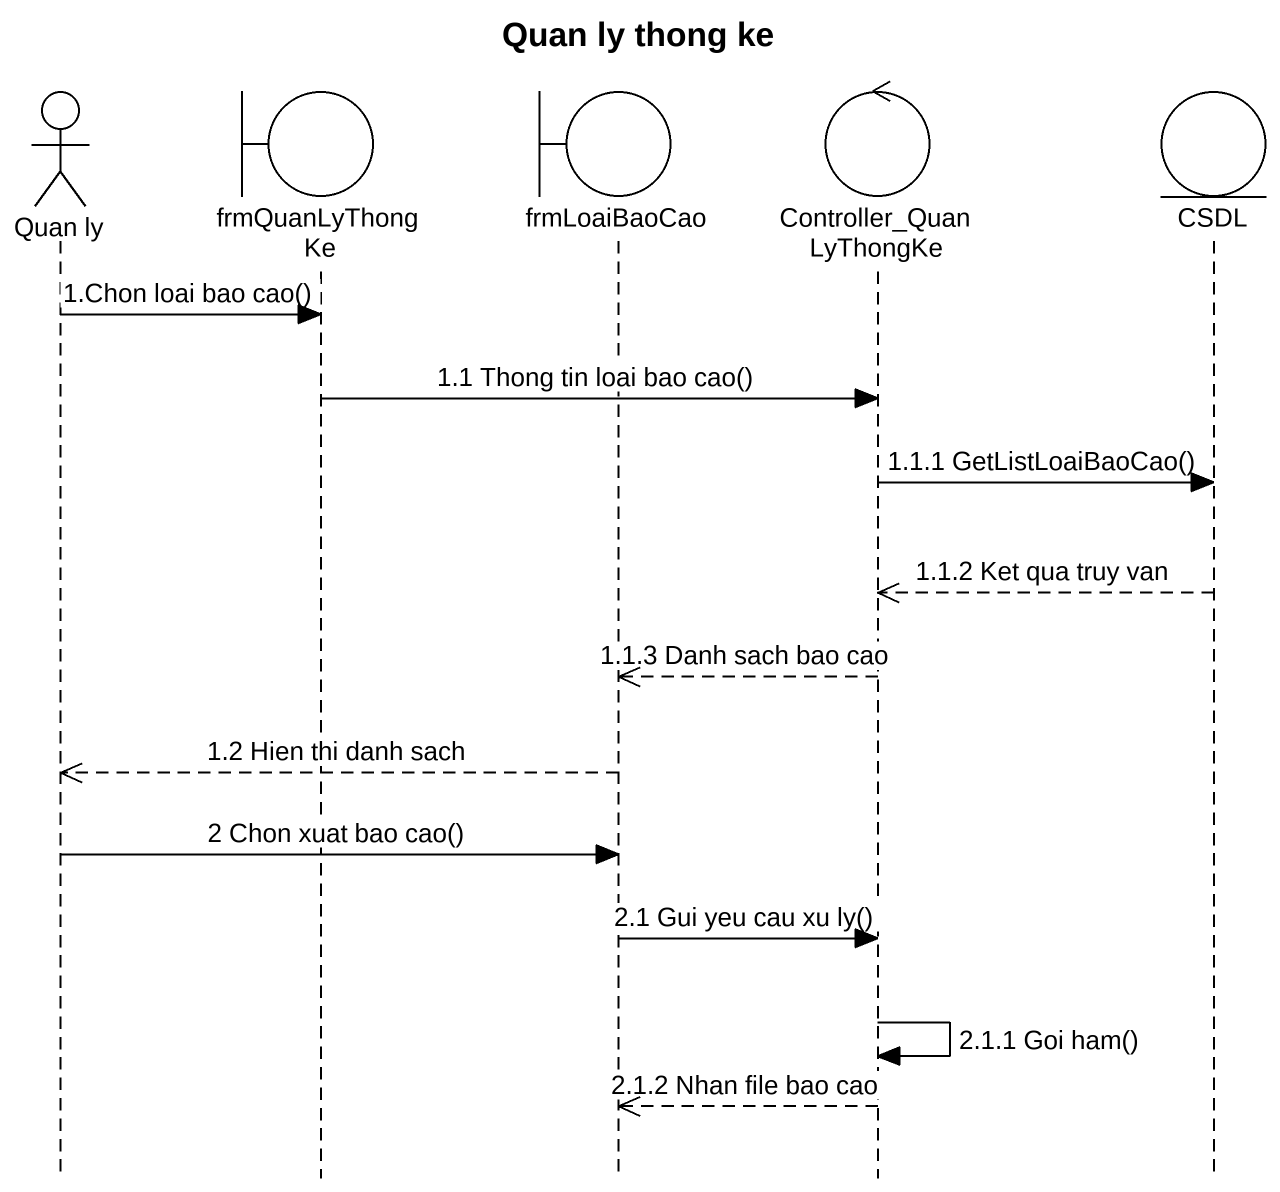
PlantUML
@startuml
title Quan ly thong ke
hide footbox
actor "Quan ly" as Quan_ly
boundary frmQuanLyThongKe
boundary frmLoaiBaoCao
control Controller_QuanLyThongKe
entity CSDL

Quan_ly -> frmQuanLyThongKe : 1.Chon loai bao cao()
frmQuanLyThongKe -> Controller_QuanLyThongKe : 1.1 Thong tin loai bao cao()
Controller_QuanLyThongKe -> CSDL : 1.1.1 GetListLoaiBaoCao()
CSDL -->> Controller_QuanLyThongKe : 1.1.2 Ket qua truy van
Controller_QuanLyThongKe -->> frmLoaiBaoCao : 1.1.3 Danh sach bao cao
frmLoaiBaoCao -->> Quan_ly : 1.2 Hien thi danh sach
Quan_ly -> frmLoaiBaoCao : 2 Chon xuat bao cao()
frmLoaiBaoCao -> Controller_QuanLyThongKe : 2.1 Gui yeu cau xu ly()
Controller_QuanLyThongKe -> Controller_QuanLyThongKe : 2.1.1 Goi ham()
Controller_QuanLyThongKe -->> frmLoaiBaoCao : 2.1.2 Nhan file bao cao
@enduml
